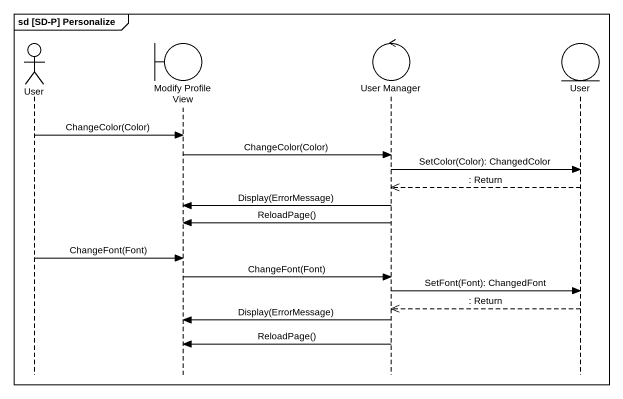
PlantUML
@startuml
mainframe sd [SD-P] Personalize
hide footbox
actor User
boundary "Modify Profile View" as Modify_Profile_View
control "User Manager" as User_Manager
entity "User" as User_2

User -> Modify_Profile_View : ChangeColor(Color)
Modify_Profile_View -> User_Manager : ChangeColor(Color)
User_Manager -> User_2 : SetColor(Color): ChangedColor
User_2 -->> User_Manager : : Return
User_Manager -> Modify_Profile_View : Display(ErrorMessage)
User_Manager -> Modify_Profile_View : ReloadPage()
User -> Modify_Profile_View : ChangeFont(Font)
Modify_Profile_View -> User_Manager : ChangeFont(Font)
User_Manager -> User_2 : SetFont(Font): ChangedFont
User_2 -->> User_Manager : : Return
User_Manager -> Modify_Profile_View : Display(ErrorMessage)
User_Manager -> Modify_Profile_View : ReloadPage()
@enduml
